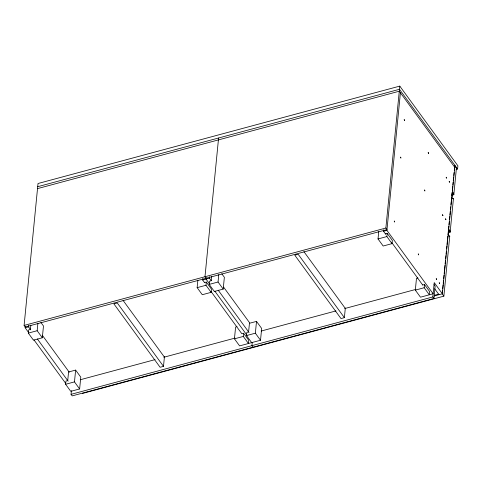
<?xml version="1.0" encoding="UTF-8"?>
<svg xmlns="http://www.w3.org/2000/svg" width="482" height="482" viewBox="0 0 482 482"><rect width="100%" height="100%" fill="white"/><g stroke="black" fill="none" stroke-linecap="round" stroke-linejoin="round"><path stroke-width="0.72" d="M399.783 86.109L385.871 228.034L386.992 229.577L25.227 326.977L24.1 325.428L38.018 183.509L399.783 86.109L457.9 165.826L457.587 169.013L456.135 169.405M28.667 332.604L25.148 327.772L25.293 326.278M30.74 329.875L28.54 326.856L28.685 325.362M40.898 322.452L43.476 325.989L42.32 337.786L33.463 340.172L28.311 333.104L28.625 329.911L30.414 329.429L30.836 325.127M42.32 337.786L37.168 330.718L37.891 323.344M65.618 384.274L65.932 381.081L67.721 380.605L68.564 371.99L75.632 370.092L80.783 377.159L79.626 388.962L70.77 391.348L65.618 384.274L74.475 381.889L79.626 388.962M434.035 284.513L435.156 286.055L433.939 298.491L72.167 395.891L71.047 394.348L71.402 390.691M74.475 381.889L75.632 370.092M163.494 366.35L117.283 302.967L113.891 303.877L160.102 367.266L163.494 366.35L164.446 356.68M204.513 282.554L206.302 282.072L211.459 289.146L211.146 292.333L202.289 294.719L197.138 287.646L197.861 280.271M204.398 282.398L202.639 279.988L202.783 278.488M218.587 137.997L204.983 276.734L206.109 278.277M206.175 277.578L206.031 279.072L209.55 283.904M211.146 292.333L205.989 285.266L206.302 282.072M211.182 280.572L209.423 278.156L209.568 276.662M221.786 273.752L224.365 277.289L223.208 289.092L214.351 291.471L209.194 284.404L209.507 281.211L211.297 280.729L211.719 276.427M223.208 289.092L218.051 282.018L218.774 274.644M211.002 291.453L241.807 333.713L243.609 333.249L248.766 340.316L248.453 343.509L239.596 345.889L234.445 338.822L235.602 327.019L237.011 326.639M248.453 343.509L243.296 336.436L243.609 333.249M251.658 342.648L246.501 335.574L246.814 332.387L248.604 331.905L249.447 323.289L256.514 321.392L261.672 328.459L260.515 340.262L248.851 343.371M252.219 342.72L251.929 345.648L253.056 347.191M260.515 340.262L255.358 333.189L256.514 321.392M344.383 317.65L298.171 254.267L294.779 255.177L340.991 318.566L344.383 317.65L345.329 307.98M385.401 233.854L387.191 233.372L392.342 240.446L392.029 243.633L383.178 246.019L378.021 238.945L378.744 231.571M385.727 234.306L383.521 231.288L383.672 229.787M429.733 294.671L433.125 293.761L386.913 230.372L400.409 92.755M392.029 243.633L386.877 236.566L387.191 233.372M422.708 285.031L424.497 284.549L429.649 291.616L429.335 294.809L420.485 297.189L415.327 290.122L416.484 278.319L417.894 277.939M429.335 294.809L424.184 287.736L424.497 284.549M433.939 298.491L432.812 296.948L434.222 282.597L442.374 293.785L434.198 295.984M442.259 293.086L442.554 290.092M442.699 288.591L443.066 284.85M443.217 283.356L443.506 280.361M443.657 278.861L444.024 275.12M444.169 273.625L444.976 265.389M445.121 263.889L445.488 260.147M445.639 258.653L445.928 255.659M446.079 254.159L446.374 251.164M446.591 248.923L446.886 245.928M447.031 244.428L447.398 240.687M447.543 239.193L447.838 236.198M447.989 234.698L448.35 230.956M448.531 229.143L448.82 226.172M448.965 224.684L449.26 221.714M449.477 219.485L449.766 216.514M449.917 215.026L450.278 211.309M450.423 209.827L450.718 206.85M450.935 204.621L451.224 201.651M451.375 200.163L451.664 197.192M451.881 194.963L452.098 192.734L452.478 193.246L452.038 197.71L452.978 199L453.044 198.307L453.442 198.554L450.146 232.203L448.694 232.595M452.351 190.209L452.706 186.534M452.851 185.064L453.14 182.118M453.285 180.648L453.646 176.972M453.791 175.502L454.08 172.562M454.297 170.357L454.653 166.682M442.374 293.785L454.96 165.416M450.146 232.203L449.863 230.733L448.929 229.444L448.832 230.402L448.459 229.89M451.64 195.312L453.821 194.728L453.538 193.258L452.598 191.975L452.508 192.927L452.134 192.414M353.812 320.397L443.874 296.147L449.772 236.029L449.369 235.782L449.302 236.469L448.362 235.186L448.802 230.721L448.429 230.209M453.821 194.728L456.412 168.26L454.725 165.941M37.704 186.697L399.47 89.297L457.587 169.013M37.518 188.613L399.283 91.212L454.773 167.326M452.086 193.65L453.538 193.258M452.02 194.342L453.472 193.951M24.1 325.428L385.871 228.034M25.148 327.772L28.54 326.856M202.639 279.988L209.423 278.156M383.521 231.288L386.913 230.372M28.311 333.104L37.168 330.718M197.138 287.646L205.989 285.266M209.194 284.404L218.051 282.018M378.021 238.945L386.877 236.566M448.411 231.125L449.863 230.733M448.344 231.818L449.796 231.426M80.253 379.756L155.077 359.614M163.796 357.264L234.987 338.099M261.142 331.056L335.966 310.914M344.678 308.564L415.87 289.399M234.445 338.822L243.296 336.436M246.501 335.574L255.358 333.189M415.327 290.122L424.184 287.736M434.39 295.315L438.608 294.183M71.047 394.348L432.812 296.948M82.482 393.445L172.55 369.2M172.924 369.098L262.991 344.847M263.365 344.744L353.433 320.5M442.187 293.833L443.874 296.147M434.644 288.736L438.988 294.695M391.884 242.753L422.696 285.013M303.943 251.694L345.528 308.733M223.6 287.115L249.7 322.916M218.226 290.23L249.031 332.49M214.833 291.146L246.959 335.213M123.061 300.388L164.645 357.433M42.271 335.207L69.257 372.224M37.343 338.93L68.149 381.19M33.951 339.846L65.636 383.311M394.258 221.093L394.638 221.919L394.258 221.093M400.53 157.15L400.904 157.976L400.53 157.15M404.205 119.675L404.579 120.5L404.205 119.675M436.252 278.686L436.626 279.518L436.252 278.686M442.524 214.743L442.898 215.575L442.524 214.743M446.199 177.268L446.567 178.099L446.199 177.268M439.253 282.789L439.62 283.633L439.253 282.789M445.525 218.846L445.886 219.69L445.525 218.846M449.2 181.371L449.561 182.214L449.2 181.371M418.256 253.984L418.617 254.833L418.256 253.984M424.528 190.041L424.889 190.89L424.528 190.041M428.203 152.565L428.564 153.415L428.203 152.565"/></g></svg>
